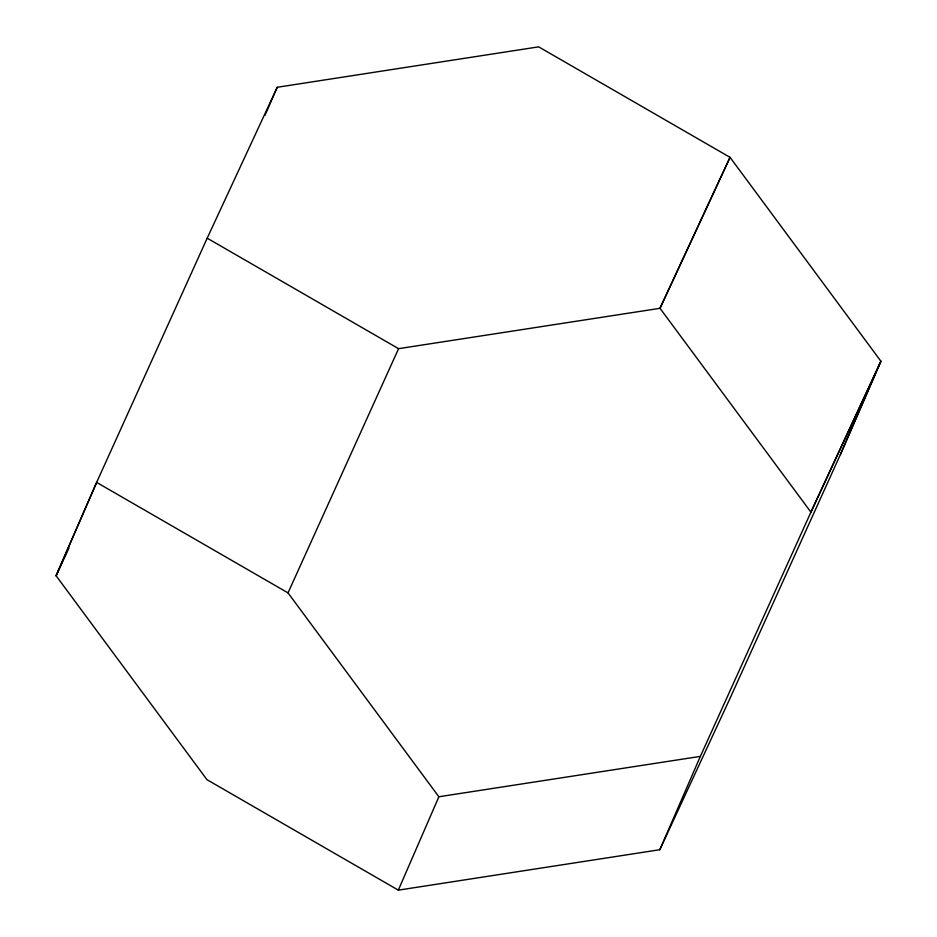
<?xml version="1.0" encoding="UTF-8"?>
<svg xmlns="http://www.w3.org/2000/svg" width="937" height="937" viewBox="0 0 937 937"><rect width="100%" height="100%" fill="white"/><g stroke="black" fill="none" stroke-linecap="round" stroke-linejoin="round"><path stroke-width="1.41" d="M56.103 575.775L96.64 482.391L207.194 238.174L277.235 87.27L538.67 46.85L730.052 157.346L880.897 361.225L840.36 454.609L729.806 698.826L659.812 849.718L398.33 890.15L206.948 779.654L56.103 575.775L65.297 555.864M398.33 890.15L438.867 796.766L700.361 756.382L810.915 512.164L880.897 361.225M56.091 575.716L96.64 482.391L288.022 592.887L438.867 796.766M265.03 115.286L277.235 87.27M659.812 849.718L700.361 756.382M840.36 454.609L880.909 361.284L810.915 512.164L660.023 308.308L730.052 157.346L659.999 308.25M288.022 592.887L398.576 348.669L660.023 308.308M65.426 555.653L68.987 547.922M207.194 238.174L398.576 348.669"/></g></svg>
